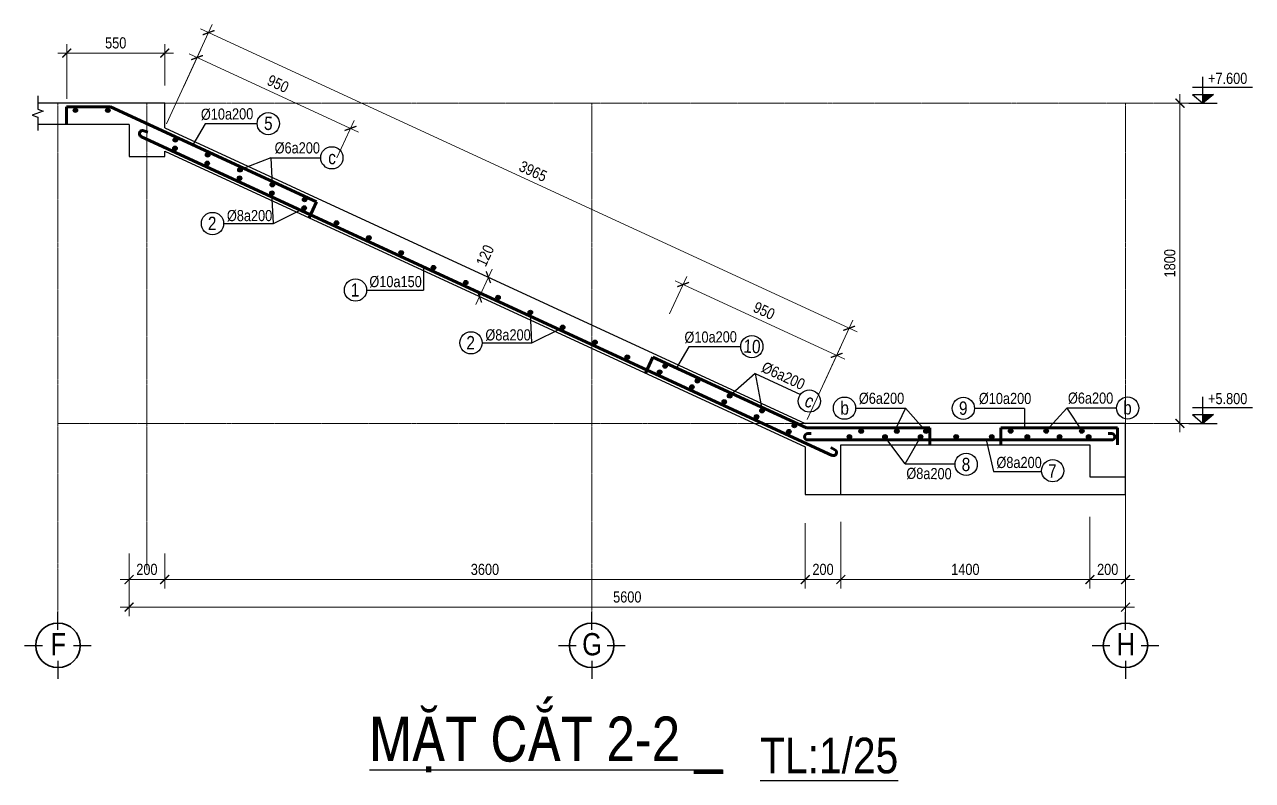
# Model space of a CAD drawing. Header units: inches. Extents: x 144294 to 230514, y 74821 to 112587.
# Drawn here: x 193140 to 200041, y 84804 to 89053 of the extents above; entities that cross this region are included whole.
import ezdxf
from ezdxf.enums import TextEntityAlignment as Align

# ---------------------------------------------------------------- set-up
doc = ezdxf.new("R2010")
doc.units = ezdxf.units.IN
doc.header["$LTSCALE"] = 3.5
doc.header["$MEASUREMENT"] = 0
doc.linetypes.add('CENTERX2', pattern=[4, 2.5, -0.5, 0.5, -0.5])
for name, color, linetype, lineweight in [('5.TRUC', 1, 'CENTERX2', 9), ('lop1', 7, 'Continuous', 30), ('lop3', 5, 'Continuous', 60), ('VONGTRON', 7, 'Continuous', 35)]:
    doc.layers.add(name, color=color, linetype=linetype, lineweight=lineweight)
doc.layers.add('duongkichthuoc', color=4, linetype='Continuous')
doc.layers.add('text', color=3, linetype='Continuous')
doc.styles.add('Helve-Condense', font='VHELVCN0.TTF')
doc.styles.add('Text.Helve-condense', font='VHELVCN0.TTF')
doc.styles.add('VN-VNI', font='VAVON_.TTF')
doc.dimstyles.new('TL25', dxfattribs={"dimscale": 25, "dimtxt": 2.5, "dimasz": 2, "dimexe": 2, "dimexo": 1, "dimgap": 1, "dimtad": 1, "dimdec": 0, "dimzin": 0, "dimdsep": 46, "dimtxsty": 'Helve-Condense', "dimblk": 'ARCHTICK', "dimcen": 2, "dimdle": 2, "dimclrd": 4, "dimclre": 4, "dimclrt": 4, "dimadec": 0, "dimazin": 0, "dimtfac": 0.004, "dimtdec": 0, "dimtmove": 2, "dimatfit": 3, "dimfxl": 1, "dimtolj": 1, "dimtzin": 0, "dimlwd": 9, "dimlwe": 13, "dimarcsym": 1})

# ---------------------------------------------------------------- blocks, each defined once
blk = doc.blocks.new('CAO TRINH 1')
at = {"linetype": 'Continuous'}
blk.add_hatch(color=1, dxfattribs=at).paths.add_polyline_path([(560, 200), (320, 200), (320, 0)])
at = {"color": 1, "linetype": 'Continuous'}
for p, q in [((320, 0), (320, 600)), ((80, 360), (1444, 360)), ((0, 0), (640, 0)), ((80, 200), (560, 200)), ((80, 200), (320, 0)), ((560, 200), (320, 0))]:
    blk.add_line(p, q, dxfattribs=at)
at = {"color": 2, "style": 'VN-VNI'}
blk.add_attdef('%%P0.000', (435, 427), '', height=200, dxfattribs=at)
blk = doc.blocks.new('_ArchTick')
at = {"color": 0, "linetype": 'ByBlock', "const_width": 0.15}
blk.add_lwpolyline([(-0.5, -0.5), (0.5, 0.5)], dxfattribs=at)
blk = doc.blocks.new('*D60')
at = {"layer": 'DEFPOINTS', "color": 0, "transparency": 16777216}
for p in [(196841.7, 87591.6), (196754.9, 87403.4), (197617.3, 87005.4)]:
    blk.add_point(p, dxfattribs=at)
at = {"layer": 'duongkichthuoc', "color": 4, "linetype": 'Continuous', "lineweight": 13, "transparency": 16777216}
for p, q in [((196765.4, 87426.1), (196862.7, 87637)), ((197627.8, 87028.1), (197725.1, 87238.9))]:
    blk.add_line(p, q, dxfattribs=at)
at = {"layer": 'duongkichthuoc', "color": 4, "linetype": 'Continuous', "lineweight": 9, "transparency": 16777216}
blk.add_line((197749.5, 87172.6), (196796.4, 87612.5), dxfattribs=at)
at = {"layer": 'duongkichthuoc', "color": 4, "lineweight": 9, "transparency": 16777216, "xscale": 50, "yscale": 50, "zscale": 50}
for p, rotation in [((196841.7, 87591.6), 155.225364070846), ((197704.1, 87193.5), 335.225364070846)]:
    blk.add_blockref('_ArchTick', p, dxfattribs=dict(at, rotation=rotation))
at = {"layer": 'duongkichthuoc', "color": 4, "transparency": 16777216, "insert": (197296.8, 87444.2), "char_height": 62.5, "attachment_point": 5, "rotation": 335.22536, "style": 'Helve-Condense'}
blk.add_mtext('\\A1;950', dxfattribs=at)
blk = doc.blocks.new('*D61')
at = {"layer": 'DEFPOINTS', "color": 0, "transparency": 16777216}
for p in [(194109.7, 88867.1), (194022.8, 88678.9), (194885.2, 88280.9)]:
    blk.add_point(p, dxfattribs=at)
at = {"layer": 'duongkichthuoc', "color": 4, "linetype": 'Continuous', "lineweight": 13, "transparency": 16777216}
for p, q in [((194033.3, 88701.6), (194130.6, 88912.5)), ((194895.7, 88303.6), (194993, 88514.4))]:
    blk.add_line(p, q, dxfattribs=at)
at = {"layer": 'duongkichthuoc', "color": 4, "linetype": 'Continuous', "lineweight": 9, "transparency": 16777216}
blk.add_line((195017.4, 88448.1), (194064.3, 88888), dxfattribs=at)
at = {"layer": 'duongkichthuoc', "color": 4, "lineweight": 9, "transparency": 16777216, "xscale": 50, "yscale": 50, "zscale": 50}
for p, rotation in [((194109.7, 88867.1), 155.225364070846), ((194972, 88469.1), 335.225364070846)]:
    blk.add_blockref('_ArchTick', p, dxfattribs=dict(at, rotation=rotation))
at = {"layer": 'duongkichthuoc', "color": 4, "transparency": 16777216, "insert": (194564.7, 88719.7), "char_height": 62.5, "attachment_point": 5, "rotation": 335.22536, "style": 'Helve-Condense'}
blk.add_mtext('\\A1;950', dxfattribs=at)
blk = doc.blocks.new('*D62')
at = {"layer": 'DEFPOINTS', "color": 0, "transparency": 16777216}
for p in [(195729, 87641.2), (195746.9, 87632.9), (195678.7, 87532.2)]:
    blk.add_point(p, dxfattribs=at)
at = {"layer": 'duongkichthuoc', "color": 4, "linetype": 'Continuous', "lineweight": 9, "transparency": 16777216}
blk.add_line((195675.7, 87478.5), (195767.9, 87678.3), dxfattribs=at)
at = {"layer": 'duongkichthuoc', "color": 4, "linetype": 'Continuous', "lineweight": 13, "transparency": 16777216}
for p, q in [((195751.7, 87630.7), (195792.3, 87611.9)), ((195701.4, 87521.7), (195742, 87503))]:
    blk.add_line(p, q, dxfattribs=at)
at = {"layer": 'duongkichthuoc', "color": 4, "lineweight": 9, "transparency": 16777216, "xscale": 50, "yscale": 50, "zscale": 50}
for p, rotation in [((195746.9, 87632.9), 65.22536407085299), ((195696.6, 87523.9), 245.225364070853)]:
    blk.add_blockref('_ArchTick', p, dxfattribs=dict(at, rotation=rotation))
at = {"layer": 'duongkichthuoc', "color": 4, "transparency": 16777216, "insert": (195728.4, 87754.2), "char_height": 62.5, "attachment_point": 5, "rotation": 65.22536, "style": 'Helve-Condense'}
blk.add_mtext('\\A1;120', dxfattribs=at)
blk = doc.blocks.new('*D63')
at = {"layer": 'DEFPOINTS', "color": 0, "transparency": 16777216}
for p in [(193927.6, 88892.5), (193927.6, 88684.9), (193377.3, 88611)]:
    blk.add_point(p, dxfattribs=at)
at = {"layer": 'duongkichthuoc', "color": 4, "linetype": 'Continuous', "lineweight": 9, "transparency": 16777216}
blk.add_line((193327.3, 88892.5), (193977.6, 88892.5), dxfattribs=at)
at = {"layer": 'duongkichthuoc', "color": 4, "linetype": 'Continuous', "lineweight": 13, "transparency": 16777216}
for p, q in [((193377.3, 88636), (193377.3, 88942.5)), ((193927.6, 88709.9), (193927.6, 88942.5))]:
    blk.add_line(p, q, dxfattribs=at)
at = {"layer": 'duongkichthuoc', "color": 4, "lineweight": 9, "transparency": 16777216, "xscale": 50, "yscale": 50, "zscale": 50, "rotation": 180}
blk.add_blockref('_ArchTick', (193377.3, 88892.5), dxfattribs=at)
at = {"layer": 'duongkichthuoc', "color": 4, "lineweight": 9, "transparency": 16777216, "xscale": 50, "yscale": 50, "zscale": 50}
blk.add_blockref('_ArchTick', (193927.6, 88892.5), dxfattribs=at)
at = {"layer": 'duongkichthuoc', "color": 4, "transparency": 16777216, "insert": (193652.4, 88949.4), "char_height": 62.5, "attachment_point": 5, "style": 'Helve-Condense'}
blk.add_mtext('\\A1;550', dxfattribs=at)
blk = doc.blocks.new('*D64')
at = {"layer": 'DEFPOINTS', "color": 0, "transparency": 16777216}
for p in [(193927.6, 88472.5), (197774.4, 87345.8), (197527.6, 86811)]:
    blk.add_point(p, dxfattribs=at)
at = {"layer": 'duongkichthuoc', "color": 4, "linetype": 'Continuous', "lineweight": 13, "transparency": 16777216}
for p, q in [((193938.1, 88495.2), (194195.4, 89052.7)), ((197538.1, 86833.7), (197795.4, 87391.2))]:
    blk.add_line(p, q, dxfattribs=at)
at = {"layer": 'duongkichthuoc', "color": 4, "linetype": 'Continuous', "lineweight": 9, "transparency": 16777216}
blk.add_line((194129, 89028.3), (197819.8, 87324.9), dxfattribs=at)
at = {"layer": 'duongkichthuoc', "color": 4, "lineweight": 9, "transparency": 16777216, "xscale": 50, "yscale": 50, "zscale": 50}
for p, rotation in [((194174.4, 89007.3), 155.2253640708435), ((197774.4, 87345.8), 335.2253640708435)]:
    blk.add_blockref('_ArchTick', p, dxfattribs=dict(at, rotation=rotation))
at = {"layer": 'duongkichthuoc', "color": 4, "transparency": 16777216, "insert": (195998.2, 88228.2), "char_height": 62.5, "attachment_point": 5, "rotation": 335.22536, "style": 'Helve-Condense'}
blk.add_mtext('\\A1;3965', dxfattribs=at)
blk = doc.blocks.new('*D66')
at = {"layer": 'DEFPOINTS', "color": 0, "transparency": 16777216}
for p in [(193727.6, 86105.4), (193927.6, 86105.4), (193927.6, 85933.4)]:
    blk.add_point(p, dxfattribs=at)
at = {"layer": 'duongkichthuoc', "color": 4, "linetype": 'Continuous', "lineweight": 13, "transparency": 16777216}
for p, q in [((193727.6, 86080.4), (193727.6, 85883.4)), ((193927.6, 86080.4), (193927.6, 85883.4))]:
    blk.add_line(p, q, dxfattribs=at)
at = {"layer": 'duongkichthuoc', "color": 4, "linetype": 'Continuous', "lineweight": 9, "transparency": 16777216}
blk.add_line((193677.6, 85933.4), (193977.6, 85933.4), dxfattribs=at)
at = {"layer": 'duongkichthuoc', "color": 4, "lineweight": 9, "transparency": 16777216, "xscale": 50, "yscale": 50, "zscale": 50, "rotation": 180}
blk.add_blockref('_ArchTick', (193727.6, 85933.4), dxfattribs=at)
at = {"layer": 'duongkichthuoc', "color": 4, "lineweight": 9, "transparency": 16777216, "xscale": 50, "yscale": 50, "zscale": 50}
blk.add_blockref('_ArchTick', (193927.6, 85933.4), dxfattribs=at)
at = {"layer": 'duongkichthuoc', "color": 4, "transparency": 16777216, "insert": (193827.6, 85990.3), "char_height": 62.5, "attachment_point": 5, "style": 'Helve-Condense'}
blk.add_mtext('\\A1;200', dxfattribs=at)
blk = doc.blocks.new('*D67')
at = {"layer": 'DEFPOINTS', "color": 0, "transparency": 16777216}
for p in [(197527.6, 86275.2), (193927.6, 86105.4), (197527.6, 85933.4)]:
    blk.add_point(p, dxfattribs=at)
at = {"layer": 'duongkichthuoc', "color": 4, "linetype": 'Continuous', "lineweight": 13, "transparency": 16777216}
for p, q in [((197527.6, 86250.2), (197527.6, 85883.4)), ((193927.6, 86080.4), (193927.6, 85883.4))]:
    blk.add_line(p, q, dxfattribs=at)
at = {"layer": 'duongkichthuoc', "color": 4, "linetype": 'Continuous', "lineweight": 9, "transparency": 16777216}
blk.add_line((193877.6, 85933.4), (197577.6, 85933.4), dxfattribs=at)
at = {"layer": 'duongkichthuoc', "color": 4, "lineweight": 9, "transparency": 16777216, "xscale": 50, "yscale": 50, "zscale": 50, "rotation": 180}
blk.add_blockref('_ArchTick', (193927.6, 85933.4), dxfattribs=at)
at = {"layer": 'duongkichthuoc', "color": 4, "lineweight": 9, "transparency": 16777216, "xscale": 50, "yscale": 50, "zscale": 50}
blk.add_blockref('_ArchTick', (197527.6, 85933.4), dxfattribs=at)
at = {"layer": 'duongkichthuoc', "color": 4, "transparency": 16777216, "insert": (195727.6, 85990.3), "char_height": 62.5, "attachment_point": 5, "style": 'Helve-Condense'}
blk.add_mtext('\\A1;3600', dxfattribs=at)
blk = doc.blocks.new('*D68')
at = {"layer": 'DEFPOINTS', "color": 0, "transparency": 16777216}
for p in [(197527.6, 86275.2), (197727.6, 86282.1), (197727.6, 85933.4)]:
    blk.add_point(p, dxfattribs=at)
at = {"layer": 'duongkichthuoc', "color": 4, "linetype": 'Continuous', "lineweight": 13, "transparency": 16777216}
for p, q in [((197527.6, 86250.2), (197527.6, 85883.4)), ((197727.6, 86257.1), (197727.6, 85883.4))]:
    blk.add_line(p, q, dxfattribs=at)
at = {"layer": 'duongkichthuoc', "color": 4, "linetype": 'Continuous', "lineweight": 9, "transparency": 16777216}
blk.add_line((197477.6, 85933.4), (197777.6, 85933.4), dxfattribs=at)
at = {"layer": 'duongkichthuoc', "color": 4, "lineweight": 9, "transparency": 16777216, "xscale": 50, "yscale": 50, "zscale": 50, "rotation": 180}
blk.add_blockref('_ArchTick', (197527.6, 85933.4), dxfattribs=at)
at = {"layer": 'duongkichthuoc', "color": 4, "lineweight": 9, "transparency": 16777216, "xscale": 50, "yscale": 50, "zscale": 50}
blk.add_blockref('_ArchTick', (197727.6, 85933.4), dxfattribs=at)
at = {"layer": 'duongkichthuoc', "color": 4, "transparency": 16777216, "insert": (197627.6, 85990.3), "char_height": 62.5, "attachment_point": 5, "style": 'Helve-Condense'}
blk.add_mtext('\\A1;200', dxfattribs=at)
blk = doc.blocks.new('*D69')
at = {"layer": 'DEFPOINTS', "color": 0, "transparency": 16777216}
for p in [(197727.6, 86282.1), (199127.6, 86310.4), (199127.6, 85933.4)]:
    blk.add_point(p, dxfattribs=at)
at = {"layer": 'duongkichthuoc', "color": 4, "linetype": 'Continuous', "lineweight": 13, "transparency": 16777216}
for p, q in [((199127.6, 86285.4), (199127.6, 85883.4)), ((197727.6, 86257.1), (197727.6, 85883.4))]:
    blk.add_line(p, q, dxfattribs=at)
at = {"layer": 'duongkichthuoc', "color": 4, "linetype": 'Continuous', "lineweight": 9, "transparency": 16777216}
blk.add_line((197677.6, 85933.4), (199177.6, 85933.4), dxfattribs=at)
at = {"layer": 'duongkichthuoc', "color": 4, "lineweight": 9, "transparency": 16777216, "xscale": 50, "yscale": 50, "zscale": 50, "rotation": 180}
blk.add_blockref('_ArchTick', (197727.6, 85933.4), dxfattribs=at)
at = {"layer": 'duongkichthuoc', "color": 4, "lineweight": 9, "transparency": 16777216, "xscale": 50, "yscale": 50, "zscale": 50}
blk.add_blockref('_ArchTick', (199127.6, 85933.4), dxfattribs=at)
at = {"layer": 'duongkichthuoc', "color": 4, "transparency": 16777216, "insert": (198427.6, 85990.3), "char_height": 62.5, "attachment_point": 5, "style": 'Helve-Condense'}
blk.add_mtext('\\A1;1400', dxfattribs=at)
blk = doc.blocks.new('*D70')
at = {"layer": 'DEFPOINTS', "color": 0, "transparency": 16777216}
for p in [(199327.6, 86383.9), (199127.6, 86310.4), (199327.6, 85933.4)]:
    blk.add_point(p, dxfattribs=at)
at = {"layer": 'duongkichthuoc', "color": 4, "linetype": 'Continuous', "lineweight": 13, "transparency": 16777216}
for p, q in [((199327.6, 86358.9), (199327.6, 85883.4)), ((199127.6, 86285.4), (199127.6, 85883.4))]:
    blk.add_line(p, q, dxfattribs=at)
at = {"layer": 'duongkichthuoc', "color": 4, "linetype": 'Continuous', "lineweight": 9, "transparency": 16777216}
blk.add_line((199077.6, 85933.4), (199377.6, 85933.4), dxfattribs=at)
at = {"layer": 'duongkichthuoc', "color": 4, "lineweight": 9, "transparency": 16777216, "xscale": 50, "yscale": 50, "zscale": 50, "rotation": 180}
blk.add_blockref('_ArchTick', (199127.6, 85933.4), dxfattribs=at)
at = {"layer": 'duongkichthuoc', "color": 4, "lineweight": 9, "transparency": 16777216, "xscale": 50, "yscale": 50, "zscale": 50}
blk.add_blockref('_ArchTick', (199327.6, 85933.4), dxfattribs=at)
at = {"layer": 'duongkichthuoc', "color": 4, "transparency": 16777216, "insert": (199227.6, 85990.3), "char_height": 62.5, "attachment_point": 5, "style": 'Helve-Condense'}
blk.add_mtext('\\A1;200', dxfattribs=at)
blk = doc.blocks.new('*D65')
at = {"layer": 'DEFPOINTS', "color": 0, "transparency": 16777216}
for p in [(193727.6, 85918.2), (199327.6, 85918.2), (199327.6, 85778.3)]:
    blk.add_point(p, dxfattribs=at)
at = {"layer": 'duongkichthuoc', "color": 4, "linetype": 'Continuous', "lineweight": 13, "transparency": 16777216}
for p, q in [((193727.6, 85893.2), (193727.6, 85728.3)), ((199327.6, 85893.2), (199327.6, 85728.3))]:
    blk.add_line(p, q, dxfattribs=at)
at = {"layer": 'duongkichthuoc', "color": 4, "linetype": 'Continuous', "lineweight": 9, "transparency": 16777216}
blk.add_line((193677.6, 85778.3), (199377.6, 85778.3), dxfattribs=at)
at = {"layer": 'duongkichthuoc', "color": 4, "lineweight": 9, "transparency": 16777216, "xscale": 50, "yscale": 50, "zscale": 50, "rotation": 180}
blk.add_blockref('_ArchTick', (193727.6, 85778.3), dxfattribs=at)
at = {"layer": 'duongkichthuoc', "color": 4, "lineweight": 9, "transparency": 16777216, "xscale": 50, "yscale": 50, "zscale": 50}
blk.add_blockref('_ArchTick', (199327.6, 85778.3), dxfattribs=at)
at = {"layer": 'duongkichthuoc', "color": 4, "transparency": 16777216, "insert": (196527.6, 85835.2), "char_height": 62.5, "attachment_point": 5, "style": 'Helve-Condense'}
blk.add_mtext('\\A1;5600', dxfattribs=at)
blk = doc.blocks.new('*D71')
at = {"layer": 'DEFPOINTS', "color": 0, "transparency": 16777216}
for p in [(199498.5, 88611), (199498.5, 86811), (199633.8, 86811)]:
    blk.add_point(p, dxfattribs=at)
at = {"layer": 'duongkichthuoc', "color": 4, "linetype": 'Continuous', "lineweight": 13, "transparency": 16777216}
for p, q in [((199523.5, 88611), (199683.8, 88611)), ((199523.5, 86811), (199683.8, 86811))]:
    blk.add_line(p, q, dxfattribs=at)
at = {"layer": 'duongkichthuoc', "color": 4, "linetype": 'Continuous', "lineweight": 9, "transparency": 16777216}
blk.add_line((199633.8, 88661), (199633.8, 86761), dxfattribs=at)
at = {"layer": 'duongkichthuoc', "color": 4, "lineweight": 9, "transparency": 16777216, "xscale": 50, "yscale": 50, "zscale": 50}
for p, rotation in [((199633.8, 88611), 90), ((199633.8, 86811), 270)]:
    blk.add_blockref('_ArchTick', p, dxfattribs=dict(at, rotation=rotation))
at = {"layer": 'duongkichthuoc', "color": 4, "transparency": 16777216, "insert": (199576.9, 87711), "char_height": 62.5, "attachment_point": 5, "rotation": 90, "style": 'Helve-Condense'}
blk.add_mtext('\\A1;1800', dxfattribs=at)

msp = doc.modelspace()

# ---------------------------------------------------------------- hatches: boundary and pattern name
at = {"layer": 'text'}
for points in [[(193438.3, 88570.9, 1), (193413.3, 88570.9, 1)], [(193620.5, 88570.9, 1), (193595.5, 88570.9, 1)], [(194000.1, 88404.3, 1), (193975.1, 88404.3, 1)], [(193997.9, 88356.8, 1), (193972.9, 88356.8, 1)], [(194181.7, 88320.4, 1), (194156.7, 88320.4, 1)], [(194179.5, 88273, 1), (194154.5, 88273, 1)], [(194361.1, 88189.1, 1), (194336.1, 88189.1, 1)], [(194363.3, 88236.6, 1), (194338.3, 88236.6, 1)], [(194544.9, 88152.8, 1), (194519.9, 88152.8, 1)], [(194542.7, 88105.3, 1), (194517.7, 88105.3, 1)], [(194726.4, 88069, 1), (194701.4, 88069, 1)], [(194724.3, 88021.5, 1), (194699.3, 88021.5, 1)], [(194905.9, 87937.7, 1), (194880.9, 87937.7, 1)], [(195087.5, 87853.9, 1), (195062.5, 87853.9, 1)], [(195269.1, 87770.1, 1), (195244.1, 87770.1, 1)], [(195450.7, 87686.3, 1), (195425.7, 87686.3, 1)], [(195632.3, 87602.5, 1), (195607.3, 87602.5, 1)], [(195813.8, 87518.7, 1), (195788.8, 87518.7, 1)], [(195995.4, 87434.9, 1), (195970.4, 87434.9, 1)], [(196177, 87351, 1), (196152, 87351, 1)], [(196358.6, 87267.2, 1), (196333.6, 87267.2, 1)], [(196540.2, 87183.4, 1), (196515.2, 87183.4, 1)], [(196721.8, 87099.6, 1), (196696.8, 87099.6, 1)], [(196752.5, 87133.9, 1), (196727.5, 87133.9, 1)], [(196903.4, 87015.8, 1), (196878.4, 87015.8, 1)], [(196934.1, 87050.1, 1), (196909.1, 87050.1, 1)], [(197115.7, 86966.3, 1), (197090.7, 86966.3, 1)], [(197085, 86932, 1), (197060, 86932, 1)], [(197297.3, 86882.5, 1), (197272.3, 86882.5, 1)], [(197266.6, 86848.2, 1), (197241.6, 86848.2, 1)], [(197448.2, 86764.4, 1), (197423.2, 86764.4, 1)], [(197478.9, 86798.7, 1), (197453.9, 86798.7, 1)], [(197788.4, 86735.9, 1), (197763.4, 86735.9, 1)], [(197854.8, 86767.5, 1), (197829.8, 86767.5, 1)], [(197988.4, 86735.9, 1), (197963.4, 86735.9, 1)], [(198054.8, 86767.5, 1), (198029.8, 86767.5, 1)], [(198188.4, 86735.9, 1), (198163.4, 86735.9, 1)], [(198218.4, 86767.5, 1), (198193.4, 86767.5, 1)], [(198388.4, 86735.9, 1), (198363.4, 86735.9, 1)], [(198588.4, 86735.9, 1), (198563.4, 86735.9, 1)], [(198694.5, 86768.5, 1), (198669.5, 86768.5, 1)], [(198788.4, 86735.9, 1), (198763.4, 86735.9, 1)], [(198894.5, 86768.5, 1), (198869.5, 86768.5, 1)], [(198969.6, 86735.9, 1), (198944.6, 86735.9, 1)], [(199094.5, 86768.5, 1), (199069.5, 86768.5, 1)], [(199132.9, 86735.9, 1), (199107.9, 86735.9, 1)]]:
    msp.add_hatch(color=256, dxfattribs=at).paths.add_polyline_path(points)

# ---------------------------------------------------------------- linework, layer by layer
for p, q in [((193244.7, 88566), (193182.9, 88543.5)), ((193182.9, 88543.5), (193213.8, 88532.2)), ((193213.8, 88577.2), (193244.7, 88566))]:
    msp.add_line(p, q)
at = {"linetype": 'Continuous'}
for points in [[(193213.8, 88652.2), (193213.8, 88577.2)], [(193213.8, 88532.2), (193213.8, 88457.2)]]:
    msp.add_lwpolyline(points, dxfattribs=at)
at = {"layer": '5.TRUC'}
for p, q in [((193327.6, 88611), (193327.6, 85688.5)), ((193327.6, 88611), (199648.6, 88611)), ((193827.6, 88611), (193827.6, 85990.3)), ((196327.6, 88611), (196327.6, 85688.5)), ((199327.6, 88611), (199327.6, 85701)), ((193327.6, 86811), (199681.2, 86811))]:
    msp.add_line(p, q, dxfattribs=at)
at = {"layer": 'lop1'}
for p, q in [((193727.6, 88611), (193213.8, 88611)), ((193727.6, 88491), (193213.8, 88491)), ((193927.6, 88472.5), (197527.6, 86811)), ((193927.6, 88340.4), (197527.6, 86678.9)), ((199327.6, 86411), (199327.6, 86811)), ((197727.6, 86691), (199127.6, 86691)), ((197727.6, 86411), (199327.6, 86411)), ((193327.6, 85651), (193327.6, 85751)), ((196327.6, 85651), (196327.6, 85751)), ((199327.6, 85651), (199327.6, 85751)), ((193140.1, 85563.5), (193240.1, 85563.5)), ((193415.1, 85563.5), (193515.1, 85563.5)), ((196140.1, 85563.5), (196240.1, 85563.5)), ((196415.1, 85563.5), (196515.1, 85563.5)), ((199140.1, 85563.5), (199240.1, 85563.5)), ((199415.1, 85563.5), (199515.1, 85563.5)), ((193327.6, 85476), (193327.6, 85376)), ((196327.6, 85476), (196327.6, 85376)), ((199327.6, 85476), (199327.6, 85376))]:
    msp.add_line(p, q, dxfattribs=at)
for points in [[(193927.6, 88472.5), (193927.6, 88611), (193727.6, 88611)], [(193727.6, 88491), (193727.6, 88311), (193927.6, 88311), (193927.6, 88340.4)], [(199327.6, 86811), (197527.6, 86811)], [(199127.6, 86540.4), (199127.6, 86511), (199327.6, 86511), (199327.6, 86811), (199127.6, 86811)], [(197527.6, 86540.4), (197527.6, 86411), (197727.6, 86411), (197727.6, 86691)], [(197527.6, 86678.9), (197527.6, 86411)], [(199127.6, 86691), (199127.6, 86511)]]:
    msp.add_lwpolyline(points, dxfattribs=at)
at = {"layer": 'lop3'}
for p, q in [((193375.2, 88591), (193375.2, 88491)), ((193375.2, 88591), (193623.1, 88591)), ((193623.1, 88591), (194781.6, 88056.4)), ((193797.4, 88422.5), (197679.5, 86630.8)), ((193810.1, 88456), (193833.7, 88447.1)), ((194781.6, 88056.4), (194739.7, 87965.6)), ((196671.7, 87184.1), (196629.8, 87093.3)), ((196671.7, 87184.1), (197534, 86786)), ((197534, 86786), (198227.6, 86786)), ((197541.9, 86754), (197561.9, 86754)), ((198227.6, 86691), (198227.6, 86786)), ((198627.6, 86691), (198627.6, 86786)), ((198627.6, 86786), (199283.5, 86786)), ((199250, 86754), (199230, 86754)), ((199283.5, 86691), (199283.5, 86786)), ((197541.9, 86718), (199250, 86718)), ((197694.5, 86663.3), (197672.4, 86675.4))]:
    msp.add_line(p, q, dxfattribs=at)
for centre, radius, start, end in [((193803.7, 88439.3), 17.9, 69.21381, 249.21381), ((197541.9, 86736), 18, 90, 270), ((199250, 86736), 18, 270, 90), ((197685.9, 86647.6), 17.9, 241.23692, 61.23692)]:
    msp.add_arc(centre, radius, start, end, dxfattribs=at)
at = {"layer": 'text', "color": 3}
for p, q in [((194154.8, 88495.2), (194086.2, 88376.2)), ((194447.1, 88495.2), (194154.8, 88495.2)), ((194524.8, 88303.9), (194350.8, 88236.6)), ((194524.6, 88303.9), (194804.8, 88303.9)), ((194524.8, 88303.9), (194532.4, 88152.8)), ((196872.7, 87241.9), (196804.1, 87122.9)), ((197165.1, 87241.9), (196872.7, 87241.9)), ((197246.9, 87090.7), (197103.2, 86966.3)), ((197246.9, 87090.7), (197500.5, 86973.5)), ((197246.9, 87090.7), (197284.8, 86882.5)), ((197810.7, 86896.5), (198090.9, 86896.5)), ((198090.9, 86896.5), (198029.8, 86767.5)), ((198090.9, 86896.5), (198205.9, 86767.5)), ((198759.4, 86895.5), (198479.2, 86895.5)), ((198759.4, 86895.5), (198759.4, 86786)), ((198997, 86897.5), (198882, 86768.5)), ((199277.2, 86897.5), (198997, 86897.5)), ((198997, 86897.5), (199082, 86768.5)), ((198089.4, 86583.9), (197975.9, 86735.9)), ((198089.4, 86583.9), (198175.9, 86734.1)), ((198089.4, 86583.9), (198369.7, 86583.9))]:
    msp.add_line(p, q, dxfattribs=at)
at = {"layer": 'text'}
for p, q in [((194539.2, 87934.3), (194530.2, 88105.3)), ((194539.2, 87934.3), (194711.8, 88021.5)), ((194259, 87934.3), (194539.2, 87934.3)), ((195381.7, 87691.3), (195381.7, 87560.3)), ((195062.3, 87560.3), (195381.7, 87560.3)), ((195991.9, 87263.8), (195982.9, 87434.9)), ((195991.9, 87263.8), (196164.5, 87351)), ((195711.7, 87263.8), (195991.9, 87263.8)), ((198545, 86718), (198585.3, 86540.8)), ((198585.3, 86540.8), (198856.1, 86540.8))]:
    msp.add_line(p, q, dxfattribs=at)
for centre, radius in [((193425.8, 88570.9), 12.5), ((193608, 88570.9), 12.5), ((193987.6, 88404.3), 12.5), ((193985.4, 88356.8), 12.5), ((194169.2, 88320.4), 12.5), ((194167, 88273), 12.5), ((194348.6, 88189.1), 12.5), ((194350.8, 88236.6), 12.5), ((194532.4, 88152.8), 12.5), ((194530.2, 88105.3), 12.5), ((194713.9, 88069), 12.5), ((194196.5, 87934.3), 62.5), ((194711.8, 88021.5), 12.5), ((194893.4, 87937.7), 12.5), ((195075, 87853.9), 12.5), ((195256.6, 87770.1), 12.5), ((195438.2, 87686.3), 12.5), ((194999.8, 87560.3), 62.5), ((195619.8, 87602.5), 12.5), ((195801.3, 87518.7), 12.5), ((195982.9, 87434.9), 12.5), ((195649.2, 87263.8), 62.5), ((196164.5, 87351), 12.5), ((196346.1, 87267.2), 12.5), ((196527.7, 87183.4), 12.5), ((196709.3, 87099.6), 12.5), ((196740, 87133.9), 12.5), ((196890.9, 87015.8), 12.5), ((196921.6, 87050.1), 12.5), ((197103.2, 86966.3), 12.5), ((197072.5, 86932), 12.5), ((197284.8, 86882.5), 12.5), ((197254.1, 86848.2), 12.5), ((197435.7, 86764.4), 12.5), ((197466.4, 86798.7), 12.5), ((197775.9, 86735.9), 12.5), ((197842.3, 86767.5), 12.5), ((197975.9, 86735.9), 12.5), ((198042.3, 86767.5), 12.5), ((198175.9, 86735.9), 12.5), ((198205.9, 86767.5), 12.5), ((198375.9, 86735.9), 12.5), ((198575.9, 86735.9), 12.5), ((198682, 86768.5), 12.5), ((198775.9, 86735.9), 12.5), ((198882, 86768.5), 12.5), ((198957.1, 86735.9), 12.5), ((199082, 86768.5), 12.5), ((199120.4, 86735.9), 12.5), ((198918.4, 86544.9), 62.5)]:
    msp.add_circle(centre, radius, dxfattribs=at)
at = {"layer": 'text', "color": 3}
for centre in [(194509.6, 88496.1), (194867.3, 88303.9), (197227.6, 87242.8), (197550.7, 86936.4), (197748.2, 86896.5), (198416.7, 86895.5), (199339.7, 86897.5), (198432.1, 86580.7)]:
    msp.add_circle(centre, 62.5, dxfattribs=at)
at = {"layer": 'VONGTRON'}
for centre in [(193327.6, 85563.5), (196327.6, 85563.5), (199327.6, 85563.5)]:
    msp.add_circle(centre, 125, dxfattribs=at)

# ---------------------------------------------------------------- block references
at = {"linetype": 'Continuous'}
ref = msp.add_blockref('CAO TRINH 1', (199683.8, 88611), dxfattribs=dict(at, xscale=0.2474999999976717, yscale=0.2474999999976717, zscale=0.2475))
ref.add_attrib('%%P0.000', '+7.600', (199791.4, 88719.2), dxfattribs={"color": 2, "height": 62.5, "style": 'Text.Helve-condense'})
ref = msp.add_blockref('CAO TRINH 1', (199683.8, 86811), dxfattribs=dict(at, xscale=0.2474999999976717, yscale=0.2474999999976717, zscale=0.2475))
ref.add_attrib('%%P0.000', '+5.800', (199791.4, 86919.2), dxfattribs={"color": 2, "height": 62.5, "style": 'Text.Helve-condense'})

# ---------------------------------------------------------------- texts
at = {"layer": 'lop1', "color": 3, "style": 'Text.Helve-condense'}
for s, p in [('F', (193329.8, 85570)), ('G', (196329.8, 85570)), ('H', (199329.8, 85570))]:
    msp.add_text(s, height=125, dxfattribs=at).set_placement(p, align=Align.MIDDLE_CENTER)
at = {"layer": 'text', "color": 4, "style": 'Text.Helve-condense'}
for s, insert, char_height, width, attachment_point, rotation in [('Þ10a200', (194425.3, 88582.8), 62.5, 924.543, 3, 0.63079), ('5', (194510.6, 88496.9), 75, 317.247, 5, 357.05978), ('Þ10a200', (197143.2, 87329.5), 62.5, 924.543, 3, 0.63079), ('10', (197228.6, 87243.6), 75, 317.247, 5, 357.05978), ('Þ6a200', (197302.3, 87161), 62.5, 924.543, 1, 335.21142), ('c', (197551.9, 86936.7), 75, 317.247, 5, 335.21142), ('8', (198431.2, 86579.9), 75, 317.247, 5, 359.46264), ('Þ8a200', (198350.4, 86494.4), 62.5, 924.543, 9, 359.46264)]:
    msp.add_mtext(s, dxfattribs=dict(at, insert=insert, char_height=char_height, width=width, attachment_point=attachment_point, rotation=rotation))
for s, insert, char_height, width, attachment_point in [('Þ6a200', (194545.5, 88391), 62.5, 924.543, 1), ('c', (194868.3, 88304.8), 75, 317.247, 5), ('Þ8a200', (194277.3, 88010.4), 62.5, 278.391, 1), ('2', (194194.5, 87935.2), 75, 317.247, 5), ('1', (194997.8, 87561.2), 75, 317.247, 5), ('Þ10a150', (195078, 87639.4), 62.5, 278.391, 1), ('2', (195647.2, 87264.7), 75, 317.247, 5), ('Þ8a200', (195730.1, 87339.9), 62.5, 278.391, 1), ('Þ6a200', (197829.1, 86983.5), 62.5, 924.543, 1), ('Þ10a200', (198798.1, 86982.5), 62.5, 924.543, 3), ('Þ6a200', (199258.8, 86984.5), 62.5, 924.543, 3), ('b', (197749.2, 86897.3), 75, 317.247, 5), ('9', (198415.7, 86896.3), 75, 317.247, 5), ('b', (199338.7, 86898.3), 75, 317.247, 5), ('Þ8a200', (198602.2, 86557.9), 62.5, 327.058, 7), ('7', (198916.4, 86544.1), 75, 317.247, 5)]:
    msp.add_mtext(s, dxfattribs=dict(at, insert=insert, char_height=char_height, width=width, attachment_point=attachment_point))
at = {"layer": 'text', "width": 5430.178, "attachment_point": 1, "style": 'Text.Helve-condense'}
for s, insert, char_height in [('{\\LMAËT CAÉT 2-2 _}', (195078.2, 85163.3), 250), ('{\\L TL:1/25}', (197209.8, 85044.4), 200)]:
    msp.add_mtext(s, dxfattribs=dict(at, insert=insert, char_height=char_height))

# ---------------------------------------------------------------- dimensions: what is measured, and where the dimension line sits
at = {"layer": 'duongkichthuoc'}
for p1, p2, distance, picture, middle in [((193927.6, 88472.5), (197527.6, 86811), 589, '*D64', (195998.2, 88228.2)), ((194885.2, 88280.9), (194022.8, 88678.9), -207.3, '*D61', (194564.7, 88719.7)), ((197617.3, 87005.4), (196754.9, 87403.4), -207.3, '*D60', (197296.8, 87444.2))]:
    dim = msp.add_aligned_dim(p1=p1, p2=p2, distance=distance, dimstyle='TL25', dxfattribs=at)
    dim.commit()
    dim.dimension.update_dxf_attribs({"geometry": picture, "text_midpoint": middle})
for base, p1, p2, picture, middle in [((193927.6, 88892.5), (193377.3, 88611), (193927.6, 88684.9), '*D63', (193652.4, 88949.4)), ((199327.6, 85933.4), (199127.6, 86310.4), (199327.6, 86383.9), '*D70', (199227.6, 85990.3)), ((197527.6, 85933.4), (193927.6, 86105.4), (197527.6, 86275.2), '*D67', (195727.6, 85990.3)), ((197727.6, 85933.4), (197527.6, 86275.2), (197727.6, 86282.1), '*D68', (197627.6, 85990.3)), ((199127.6, 85933.4), (197727.6, 86282.1), (199127.6, 86310.4), '*D69', (198427.6, 85990.3)), ((193927.6, 85933.4), (193727.6, 86105.4), (193927.6, 86105.4), '*D66', (193827.6, 85990.3)), ((199327.6, 85778.3), (193727.6, 85918.2), (199327.6, 85918.2), '*D65', (196527.6, 85835.2))]:
    dim = msp.add_linear_dim(base=base, p1=p1, p2=p2, dimstyle='TL25', dxfattribs=at)
    dim.commit()
    dim.dimension.update_dxf_attribs({"geometry": picture, "text_midpoint": middle})
dim = msp.add_linear_dim(base=(199633.8, 86811), p1=(199498.5, 88611), p2=(199498.5, 86811), angle=90, dimstyle='TL25', dxfattribs=at)
dim.commit()
dim.dimension.update_dxf_attribs({"geometry": '*D71', "text_midpoint": (199576.9, 87711)})
dim = msp.add_linear_dim(base=(195746.9, 87632.9), p1=(195678.7, 87532.2), p2=(195729, 87641.2), angle=65.22536, dimstyle='TL25', dxfattribs=at)
dim.commit()
dim.dimension.update_dxf_attribs({"geometry": '*D62', "text_midpoint": (195728.4, 87754.2), "dimtype": 161})

doc.saveas('drawing.dxf')
